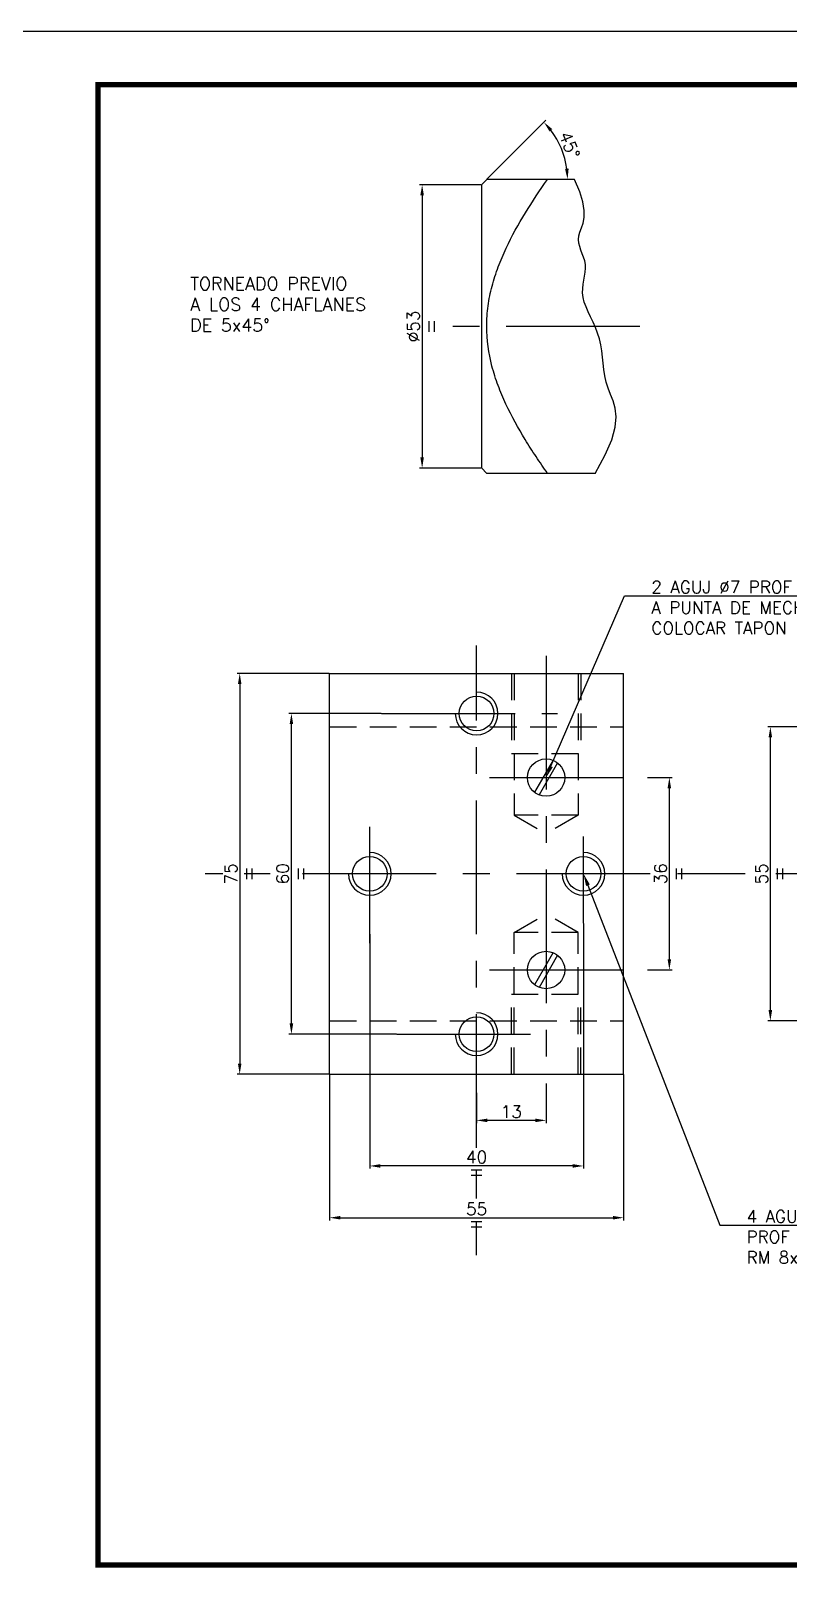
# Model space of a CAD drawing. Extents: x -21308 to -16735, y 11657 to 13517.
# Drawn here: x -20245.5 to -20103.7, y 12823.4 to 13115.4 of the extents above; entities that cross this region are included whole.
import ezdxf
from ezdxf import colors
from ezdxf.entities.mleader import LeaderData, LeaderLine
from ezdxf.math import Vec2, Vec3

# ---------------------------------------------------------------- set-up
doc = ezdxf.new("R2010")
doc.units = 0
doc.header["$LTSCALE"] = 20
doc.header["$MEASUREMENT"] = 0
doc.linetypes.add('CENTER', pattern=[2, 1.25, -0.25, 0.25, -0.25])
doc.linetypes.add('HIDDEN', pattern=[0.375, 0.25, -0.125])
doc.layers.get('0').update_dxf_attribs({"linetype": 'CONTINUOUS'})
doc.layers.get('DEFPOINTS').update_dxf_attribs({"linetype": 'CONTINUOUS'})
for name, color, linetype in [('CL', 1, 'CENTER'), ('CO', 3, 'CONTINUOUS'), ('FI', 1, 'CONTINUOUS'), ('OC', 1, 'HIDDEN')]:
    doc.layers.add(name, color=color, linetype=linetype)
doc.styles.add('ROMANS', font='ROMANS.SHX')
doc.dimstyles.new('1', dxfattribs={"dimtxt": 2.3, "dimasz": 2, "dimexe": 0.5, "dimexo": 0.0625, "dimgap": 0.5, "dimtad": 1, "dimdec": 4, "dimdsep": 46, "dimtxsty": 'ROMANS', "dimcen": -2, "dimclrt": 7, "dimadec": 0, "dimazin": 0, "dimtfac": 0.869565, "dimtdec": 4, "dimtmove": 0, "dimatfit": 3, "dimfxl": 1, "dimtolj": 1, "dimarcsym": 0})

# ---------------------------------------------------------------- blocks, each defined once
blk = doc.blocks.new('A3G')
blk.add_lwpolyline([(0, 297), (420, 297), (420, 0), (0, 0)], close=True)
at = {"const_width": 1}
blk.add_lwpolyline([(25, 287), (410, 287), (410, 10), (25, 10)], close=True, dxfattribs=at)
blk = doc.blocks.new('*D133')
at = {"layer": 'CO', "color": 0, "lineweight": -2}
for p, q in [((-20180, 12987.77), (-20197.31, 12987.77)), ((-20196.81, 12929.77), (-20196.81, 12985.77)), ((-20177.13, 12927.77), (-20197.31, 12927.77))]:
    blk.add_line(p, q, dxfattribs=at)
at = {"layer": 'CO', "color": 0}
for points in [[(-20197.15, 12985.77), (-20196.48, 12985.77), (-20196.81, 12987.77)], [(-20197.15, 12929.77), (-20196.48, 12929.77), (-20196.81, 12927.77)]]:
    blk.add_solid(points, dxfattribs=at)
at = {"layer": 'DEFPOINTS', "color": 0}
for p in [(-20196.81, 12987.77), (-20179.93, 12987.77), (-20177.07, 12927.77)]:
    blk.add_point(p, dxfattribs=at)
at = {"layer": 'CO', "color": 7, "insert": (-20198.46, 12957.77), "char_height": 2.3, "attachment_point": 5, "rotation": 90, "style": 'ROMANS'}
blk.add_mtext('\\A1;60', dxfattribs=at)
blk = doc.blocks.new('*D134')
at = {"layer": 'CO', "color": 0, "lineweight": -2}
for p, q in [((-20189.72, 12995.27), (-20206.99, 12995.27)), ((-20206.49, 12993.27), (-20206.49, 12922.27)), ((-20189.72, 12920.27), (-20206.99, 12920.27))]:
    blk.add_line(p, q, dxfattribs=at)
at = {"layer": 'CO', "color": 0}
for points in [[(-20206.82, 12993.27), (-20206.16, 12993.27), (-20206.49, 12995.27)], [(-20206.82, 12922.27), (-20206.16, 12922.27), (-20206.49, 12920.27)]]:
    blk.add_solid(points, dxfattribs=at)
at = {"layer": 'DEFPOINTS', "color": 0}
for p in [(-20189.66, 12995.27), (-20206.49, 12920.27), (-20189.66, 12920.27)]:
    blk.add_point(p, dxfattribs=at)
at = {"layer": 'CO', "color": 7, "insert": (-20208.14, 12957.77), "char_height": 2.3, "attachment_point": 5, "rotation": 90, "style": 'ROMANS'}
blk.add_mtext('\\A1;75', dxfattribs=at)
blk = doc.blocks.new('*D135')
at = {"layer": 'CO', "color": 0, "lineweight": -2}
for p, q in [((-20142.16, 12948.44), (-20142.16, 12902.6)), ((-20182.16, 12946.44), (-20182.16, 12902.6)), ((-20144.16, 12903.1), (-20180.16, 12903.1))]:
    blk.add_line(p, q, dxfattribs=at)
at = {"layer": 'CO', "color": 0}
for points in [[(-20180.16, 12903.44), (-20180.16, 12902.77), (-20182.16, 12903.1)], [(-20144.16, 12903.44), (-20144.16, 12902.77), (-20142.16, 12903.1)]]:
    blk.add_solid(points, dxfattribs=at)
at = {"layer": 'DEFPOINTS', "color": 0}
for p in [(-20142.16, 12948.5), (-20182.16, 12946.5), (-20182.16, 12903.1)]:
    blk.add_point(p, dxfattribs=at)
at = {"layer": 'CO', "color": 7, "insert": (-20162.16, 12904.75), "char_height": 2.3, "attachment_point": 5, "style": 'ROMANS'}
blk.add_mtext('\\A1;40', dxfattribs=at)
blk = doc.blocks.new('*D136')
at = {"layer": 'CO', "color": 0, "lineweight": -2}
for p, q in [((-20162.16, 12916.76), (-20162.16, 12911.13)), ((-20149.16, 12917.93), (-20149.16, 12911.13)), ((-20151.16, 12911.63), (-20160.16, 12911.63))]:
    blk.add_line(p, q, dxfattribs=at)
at = {"layer": 'CO', "color": 0}
for points in [[(-20160.16, 12911.96), (-20160.16, 12911.29), (-20162.16, 12911.63)], [(-20151.16, 12911.96), (-20151.16, 12911.29), (-20149.16, 12911.63)]]:
    blk.add_solid(points, dxfattribs=at)
at = {"layer": 'DEFPOINTS', "color": 0}
for p in [(-20162.16, 12916.82), (-20149.16, 12917.99), (-20162.16, 12911.63)]:
    blk.add_point(p, dxfattribs=at)
at = {"layer": 'CO', "color": 7, "insert": (-20155.66, 12913.28), "char_height": 2.3, "attachment_point": 5, "style": 'ROMANS'}
blk.add_mtext('\\A1;13', dxfattribs=at)
blk = doc.blocks.new('*D137')
at = {"layer": 'CO', "color": 0, "lineweight": -2}
for p, q in [((-20130.15, 12975.77), (-20125.59, 12975.77)), ((-20126.09, 12941.77), (-20126.09, 12973.77)), ((-20130.15, 12939.77), (-20125.59, 12939.77))]:
    blk.add_line(p, q, dxfattribs=at)
at = {"layer": 'CO', "color": 0}
for points in [[(-20126.42, 12973.77), (-20125.76, 12973.77), (-20126.09, 12975.77)], [(-20126.42, 12941.77), (-20125.76, 12941.77), (-20126.09, 12939.77)]]:
    blk.add_solid(points, dxfattribs=at)
at = {"layer": 'DEFPOINTS', "color": 0}
for p in [(-20130.21, 12975.77), (-20126.09, 12975.77), (-20130.21, 12939.77)]:
    blk.add_point(p, dxfattribs=at)
at = {"layer": 'CO', "color": 7, "insert": (-20127.74, 12957.77), "char_height": 2.3, "attachment_point": 5, "rotation": 90, "style": 'ROMANS'}
blk.add_mtext('\\A1;36', dxfattribs=at)
blk = doc.blocks.new('*D138')
at = {"layer": 'CO', "color": 0, "lineweight": -2}
for p, q in [((-20189.66, 12920.2), (-20189.66, 12892.91)), ((-20134.66, 12920.2), (-20134.66, 12892.91)), ((-20187.66, 12893.41), (-20136.66, 12893.41))]:
    blk.add_line(p, q, dxfattribs=at)
at = {"layer": 'CO', "color": 0}
for points in [[(-20187.66, 12893.75), (-20187.66, 12893.08), (-20189.66, 12893.41)], [(-20136.66, 12893.75), (-20136.66, 12893.08), (-20134.66, 12893.41)]]:
    blk.add_solid(points, dxfattribs=at)
at = {"layer": 'DEFPOINTS', "color": 0}
for p in [(-20189.66, 12920.27), (-20134.66, 12920.27), (-20134.66, 12893.41)]:
    blk.add_point(p, dxfattribs=at)
at = {"layer": 'CO', "color": 7, "insert": (-20162.16, 12895.06), "char_height": 2.3, "attachment_point": 5, "style": 'ROMANS'}
blk.add_mtext('\\A1;55', dxfattribs=at)
blk = doc.blocks.new('*D143')
at = {"layer": 'CO', "color": 0, "lineweight": -2}
for p, q in [((-20087.1, 12985.27), (-20107.69, 12985.27)), ((-20107.19, 12932.27), (-20107.19, 12983.27)), ((-20087.1, 12930.27), (-20107.69, 12930.27))]:
    blk.add_line(p, q, dxfattribs=at)
at = {"layer": 'CO', "color": 0}
for points in [[(-20107.52, 12983.27), (-20106.85, 12983.27), (-20107.19, 12985.27)], [(-20107.52, 12932.27), (-20106.85, 12932.27), (-20107.19, 12930.27)]]:
    blk.add_solid(points, dxfattribs=at)
at = {"layer": 'DEFPOINTS', "color": 0}
for p in [(-20107.19, 12985.27), (-20087.04, 12985.27), (-20087.04, 12930.27)]:
    blk.add_point(p, dxfattribs=at)
at = {"layer": 'CO', "color": 7, "insert": (-20108.84, 12957.77), "char_height": 2.3, "attachment_point": 5, "rotation": 90, "style": 'ROMANS'}
blk.add_mtext('\\A1;55', dxfattribs=at)
blk = doc.blocks.new('*D159')
at = {"layer": 'CO', "color": 0, "lineweight": -2}
for p, q in [((-20161.34, 13086.69), (-20172.85, 13086.69)), ((-20172.35, 13084.69), (-20172.35, 13035.69)), ((-20161.34, 13033.69), (-20172.85, 13033.69))]:
    blk.add_line(p, q, dxfattribs=at)
at = {"layer": 'CO', "color": 0}
for points in [[(-20172.69, 13084.69), (-20172.02, 13084.69), (-20172.35, 13086.69)], [(-20172.69, 13035.69), (-20172.02, 13035.69), (-20172.35, 13033.69)]]:
    blk.add_solid(points, dxfattribs=at)
at = {"layer": 'DEFPOINTS', "color": 0}
for p in [(-20161.27, 13086.69), (-20172.35, 13033.69), (-20161.27, 13033.69)]:
    blk.add_point(p, dxfattribs=at)
at = {"layer": 'CO', "color": 7, "insert": (-20174, 13060.19), "char_height": 2.3, "attachment_point": 5, "rotation": 90, "style": 'ROMANS'}
blk.add_mtext('\\A1;%%C53', dxfattribs=at)
blk = doc.blocks.new('*D160')
at = {"layer": 'CO', "color": 0, "lineweight": -2}
blk.add_line((-20160.23, 13087.74), (-20149.22, 13098.75), dxfattribs=at)
blk.add_arc((-20160.27, 13087.69), 15.13, 7.578, 37.422, dxfattribs=at)
at = {"layer": 'CO', "color": 0}
for points in [[(-20148.51, 13096.67), (-20148, 13097.11), (-20149.57, 13098.4)], [(-20144.94, 13089.71), (-20145.61, 13089.67), (-20145.14, 13087.69)]]:
    blk.add_solid(points, dxfattribs=at)
at = {"layer": 'DEFPOINTS', "color": 0}
for p in [(-20145.66, 13091.61), (-20160.27, 13087.69), (-20160.27, 13087.69), (-20143.85, 13087.69), (-20161.27, 13086.69)]:
    blk.add_point(p, dxfattribs=at)
at = {"layer": 'CO', "color": 7, "insert": (-20144.77, 13094.12), "char_height": 2.3, "attachment_point": 5, "rotation": 292.5, "style": 'ROMANS'}
blk.add_mtext('\\A1;45°', dxfattribs=at)

msp = doc.modelspace()

# ---------------------------------------------------------------- linework, layer by layer
for p, q in [((-20160.27298, 13087.69468), (-20161.27298, 13086.69468)), ((-20143.85404, 13087.69468), (-20160.27298, 13087.69468)), ((-20161.27298, 13086.69468), (-20161.27298, 13033.69468)), ((-20161.27298, 13033.69468), (-20160.27298, 13032.69468)), ((-20139.98283, 13032.69468), (-20160.27298, 13032.69468)), ((-20189.65575, 12920.26589), (-20189.65575, 12995.26589)), ((-20189.65575, 12995.26589), (-20134.65575, 12995.26589)), ((-20134.65575, 12920.26589), (-20134.65575, 12995.26589)), ((-20147.85672, 12979.01589), (-20151.32082, 12973.01589)), ((-20146.99069, 12978.51589), (-20150.45479, 12972.51589)), ((-20147.85672, 12943.01589), (-20151.32082, 12937.01589)), ((-20146.99069, 12942.51589), (-20150.45479, 12936.51589)), ((-20189.65575, 12920.26589), (-20134.65575, 12920.26589))]:
    msp.add_line(p, q)
for centre, radius in [((-20162.15575, 12987.76589), 3.25), ((-20149.15575, 12975.76589), 3.5), ((-20182.15575, 12957.76589), 3.25), ((-20142.15575, 12957.76589), 3.25), ((-20149.15575, 12939.76589), 3.5), ((-20162.15575, 12927.76589), 3.25)]:
    msp.add_circle(centre, radius)
msp.add_open_spline([(-20148.88211, 13032.69468), (-20149.61002, 13033.72411), (-20150.32502, 13034.76398), (-20151.72225, 13036.87031), (-20152.40369, 13037.93567), (-20154.3739, 13041.16429), (-20155.59388, 13043.36337), (-20157.19124, 13046.7781), (-20157.68441, 13047.93594), (-20158.34753, 13049.71097), (-20158.55575, 13050.30905), (-20158.94289, 13051.51982), (-20159.12143, 13052.13174), (-20159.92249, 13055.19515), (-20160.27552, 13057.68476), (-20160.27233, 13060.85679), (-20160.24945, 13061.49665), (-20160.16032, 13062.76553), (-20160.09428, 13063.39535), (-20159.83568, 13065.27186), (-20159.58265, 13066.50555), (-20158.93884, 13068.94338), (-20158.54793, 13070.1482), (-20157.65309, 13072.53066), (-20157.1558, 13073.69179), (-20155.55122, 13077.10715), (-20154.33342, 13079.29468), (-20151.7237, 13083.56466), (-20150.33051, 13085.64633), (-20148.88211, 13087.69468)], degree=3, knots=[0, 0, 0, 0, 0.0625, 0.0625, 0.125, 0.125, 0.25, 0.25, 0.3125, 0.3125, 0.34375, 0.34375, 0.375, 0.375, 0.5, 0.5, 0.53125, 0.53125, 0.5625, 0.5625, 0.625, 0.625, 0.6875, 0.6875, 0.75, 0.75, 0.875, 0.875, 1, 1, 1, 1])
at = {"layer": 'CL'}
for p, q in [((-20131.61267, 13060.19468), (-20171.19507, 13060.19468)), ((-20162.15575, 12906.47042), (-20162.15575, 13000.45533)), ((-20149.15575, 12998.55739), (-20149.15575, 12917.9942)), ((-20179.93268, 12987.76589), (-20146.99411, 12987.76589)), ((-20159.72646, 12975.76589), (-20130.20785, 12975.76589)), ((-20182.15575, 12944.76826), (-20182.15575, 12966.52502)), ((-20142.15575, 12948.5011), (-20142.15575, 12964.71755)), ((-20209.64266, 12957.76589), (-20212.92336, 12957.76589)), ((-20200.79903, 12957.76589), (-20205.64876, 12957.76589)), ((-20129.7103, 12957.76589), (-20196.23456, 12957.76589)), ((-20111.8804, 12957.76589), (-20124.5753, 12957.76589)), ((-19964.69204, 12957.76589), (-20106.17482, 12957.76589)), ((-20159.72646, 12939.76589), (-20130.20785, 12939.76589)), ((-20177.06845, 12927.76589), (-20150.93242, 12927.76589)), ((-20162.15575, 12896.98496), (-20162.15575, 12902.25466)), ((-20162.15575, 12886.43099), (-20162.15575, 12892.59355))]:
    msp.add_line(p, q, dxfattribs=at)
at = {"layer": 'CO'}
for p, q in [((-20171.07276, 13061.16659), (-20171.07276, 13059.16647)), ((-20170.07276, 13061.16659), (-20170.07276, 13059.16647)), ((-20205.21223, 12958.7378), (-20205.21223, 12956.73768)), ((-20204.21223, 12958.7378), (-20204.21223, 12956.73768)), ((-20195.53455, 12958.7378), (-20195.53455, 12956.73768)), ((-20194.53455, 12958.7378), (-20194.53455, 12956.73768)), ((-20124.81039, 12958.7378), (-20124.81039, 12956.73768)), ((-20123.81039, 12958.7378), (-20123.81039, 12956.73768)), ((-20105.90703, 12958.7378), (-20105.90703, 12956.73768)), ((-20104.90703, 12958.7378), (-20104.90703, 12956.73768)), ((-20161.18384, 12902.32866), (-20163.18396, 12902.32866)), ((-20161.18384, 12901.32866), (-20163.18396, 12901.32866)), ((-20161.18384, 12892.63951), (-20163.18396, 12892.63951)), ((-20161.18384, 12891.63951), (-20163.18396, 12891.63951))]:
    msp.add_line(p, q, dxfattribs=at)
at = {"layer": 'FI'}
msp.add_lwpolyline([(-20139.98283, 13032.69468), (-20138.07639, 13036.13631), (-20136.86362, 13038.98904), (-20136.22645, 13041.33997), (-20136.04681, 13043.2762), (-20136.20663, 13044.88484), (-20136.58786, 13046.25299), (-20137.07242, 13047.46775), (-20137.54225, 13048.61622), (-20137.90383, 13049.76985), (-20138.16178, 13050.9375), (-20138.34527, 13052.11238), (-20138.48346, 13053.28768), (-20138.60552, 13054.45661), (-20138.74062, 13055.61237), (-20138.91792, 13056.74817), (-20139.16659, 13057.85722), (-20139.50603, 13058.93401), (-20139.91655, 13059.97826), (-20140.36871, 13060.99098), (-20140.83306, 13061.97317), (-20141.28017, 13062.92584), (-20141.68057, 13063.85001), (-20142.00482, 13064.74668), (-20142.22348, 13065.61686), (-20142.3172, 13066.4616), (-20142.307, 13067.28208), (-20142.22403, 13068.07952), (-20142.0994, 13068.85513), (-20141.96426, 13069.61014), (-20141.84973, 13070.34575), (-20141.78695, 13071.0632), (-20141.80703, 13071.76369), (-20141.93008, 13072.4489), (-20142.13196, 13073.1223), (-20142.37754, 13073.78784), (-20142.63164, 13074.44945), (-20142.8591, 13075.11105), (-20143.02478, 13075.77659), (-20143.0935, 13076.45), (-20143.03011, 13077.13521), (-20142.81959, 13077.84431), (-20142.5274, 13078.62209), (-20142.23918, 13079.52145), (-20142.04054, 13080.59534), (-20142.01709, 13081.89668), (-20142.25444, 13083.4784), (-20142.83822, 13085.39342), (-20143.85404, 13087.69468)], dxfattribs=at)
for centre in [(-20162.15575, 12987.76589), (-20182.15575, 12957.76589), (-20142.15575, 12957.76589), (-20162.15575, 12927.76589)]:
    msp.add_arc(centre, 4, 180, 90, dxfattribs=at)
at = {"layer": 'OC'}
for p, q in [((-20155.65575, 12995.26589), (-20155.65575, 12980.26589)), ((-20155.15575, 12995.26589), (-20155.15575, 12968.73)), ((-20143.15575, 12995.26589), (-20143.15575, 12968.73)), ((-20142.65575, 12995.26589), (-20142.65575, 12980.26589)), ((-20189.65575, 12985.26589), (-20134.65575, 12985.26589)), ((-20155.65575, 12980.26589), (-20142.65575, 12980.26589)), ((-20155.15575, 12968.73), (-20149.15575, 12965.26589)), ((-20143.15575, 12968.73), (-20155.15575, 12968.73)), ((-20143.15575, 12968.73), (-20149.15575, 12965.26589)), ((-20155.15575, 12946.80179), (-20149.15575, 12950.26589)), ((-20143.15575, 12946.80179), (-20149.15575, 12950.26589)), ((-20155.15575, 12920.26589), (-20155.15575, 12946.80179)), ((-20143.15575, 12946.80179), (-20155.15575, 12946.80179)), ((-20143.15575, 12920.26589), (-20143.15575, 12946.80179)), ((-20155.65575, 12935.26589), (-20142.65575, 12935.26589)), ((-20155.65575, 12920.26589), (-20155.65575, 12935.26589)), ((-20142.65575, 12920.26589), (-20142.65575, 12935.26589)), ((-20189.65575, 12930.26589), (-20134.65575, 12930.26589))]:
    msp.add_line(p, q, dxfattribs=at)

# ---------------------------------------------------------------- block references
msp.add_blockref('A3G', (-20258.00568, 12818.42201))

# ---------------------------------------------------------------- texts
at = {"layer": 'CO', "style": 'ROMANS'}
for s, p in [('TORNEADO PREVIO', (-20215.7671, 13066.99727)), ('A LOS 4 CHAFLANES', (-20215.7671, 13063.11156)), ('DE 5x45%%D', (-20215.7671, 13059.22584))]:
    msp.add_text(s, height=2.4, dxfattribs=at).set_placement(p)

# ---------------------------------------------------------------- dimensions: what is measured, and where the dimension line sits
at = {"layer": 'CO'}
dim = msp.add_angular_dim_2l(base=(-20145.65607, 13091.61127), line1=((-20143.85404, 13087.69468), (-20160.27298, 13087.69468)), line2=((-20160.27298, 13087.69468), (-20161.27298, 13086.69468)), dimstyle='1', dxfattribs=at)
dim.commit()
dim.dimension.update_dxf_attribs({"geometry": '*D160', "text_midpoint": (-20144.76794, 13094.11708)})
dim = msp.add_linear_dim(base=(-20172.35214, 13033.69468), p1=(-20161.27298, 13086.69468), p2=(-20161.27298, 13033.69468), angle=90, text='%%C<>', dimstyle='1', dxfattribs=at)
dim.commit()
dim.dimension.update_dxf_attribs({"geometry": '*D159', "text_midpoint": (-20174.00214, 13060.19468)})
for base, p1, p2, picture, middle in [((-20206.49161, 12920.26589), (-20189.65575, 12995.26589), (-20189.65575, 12920.26589), '*D134', (-20208.14161, 12957.76589)), ((-20196.81393, 12987.76589), (-20177.06845, 12927.76589), (-20179.93268, 12987.76589), '*D133', (-20198.46393, 12957.76589)), ((-20107.18641, 12985.26589), (-20087.03949, 12930.26589), (-20087.03949, 12985.26589), '*D143', (-20108.83641, 12957.76589)), ((-20126.08977, 12975.76589), (-20130.20785, 12939.76589), (-20130.20785, 12975.76589), '*D137', (-20127.73977, 12957.76589))]:
    dim = msp.add_linear_dim(base=base, p1=p1, p2=p2, angle=90, dimstyle='1', dxfattribs=at)
    dim.commit()
    dim.dimension.update_dxf_attribs({"geometry": picture, "text_midpoint": middle})
for base, p1, p2, picture, middle in [((-20182.15575, 12903.10266), (-20142.15575, 12948.5011), (-20182.15575, 12946.5011), '*D135', (-20162.15575, 12904.75266)), ((-20134.65575, 12893.41351), (-20189.65575, 12920.26589), (-20134.65575, 12920.26589), '*D138', (-20162.15575, 12895.06351)), ((-20162.15575, 12911.6254), (-20149.15575, 12917.9942), (-20162.15575, 12916.8189), '*D136', (-20155.65575, 12913.2754))]:
    dim = msp.add_linear_dim(base=base, p1=p1, p2=p2, dimstyle='1', dxfattribs=at)
    dim.commit()
    dim.dimension.update_dxf_attribs({"geometry": picture, "text_midpoint": middle})

# ---------------------------------------------------------------- leaders
ml = msp.add_multileader_mtext('Standard', dxfattribs=at)
ml.set_content('2 AGUJ %%C7 PROF\\PA PUNTA DE MECHA : 110\\PCOLOCAR TAPON', color=7, style='ROMANS')
ml.set_leader_properties(color=256, linetype='ByLayer', lineweight=-1)
ml.build(insert=Vec2(0, 0))
ml.multileader.update_dxf_attribs({"text_left_attachment_type": 6, "text_right_attachment_type": 5, "dogleg_length": 4, "arrow_head_size": 2.3})
ctx = ml.context
ctx.base_point, ctx.char_height, ctx.arrow_head_size, ctx.landing_gap_size, ctx.plane_origin = Vec3(-20130.45454, 13009.7981), 2.3, 2.3, 1, Vec3(-20145.05392, 12977.6794)
ctx.left_attachment, ctx.right_attachment = 6, 5
notes = []
notes.append((ctx, [(0, (1, 1, 0), (-20134.45454, 13009.7981), (1, 0), 4, [(0, [(-20149.15575, 12975.76589)], 0, [])])]))
ctx.mtext.insert, ctx.mtext.flow_direction = Vec3(-20129.45454, 13012.5581), 5
ml = msp.add_multileader_mtext('Standard', dxfattribs=at)
ml.set_content('4 AGUJ %%C6.75\\PPROF 30\\PRM 8x1.25 PROF 25', color=7, style='ROMANS')
ml.set_leader_properties(color=256, linetype='ByLayer', lineweight=-1)
ml.build(insert=Vec2(0, 0))
ml.multileader.update_dxf_attribs({"text_left_attachment_type": 6, "text_right_attachment_type": 5, "dogleg_length": 4, "arrow_head_size": 2.3})
ctx = ml.context
ctx.base_point, ctx.char_height, ctx.arrow_head_size, ctx.landing_gap_size, ctx.plane_origin = Vec3(-20112.641, 12892.04338), 2.3, 2.3, 1, Vec3(-20142.15575, 12957.76589)
ctx.left_attachment, ctx.right_attachment = 6, 5
notes.append((ctx, [(0, (1, 1, 0), (-20116.641, 12892.04338), (1, 0), 4, [(0, [(-20142.15575, 12957.76589)], 0, [])])]))
ctx.mtext.insert, ctx.mtext.flow_direction = Vec3(-20111.641, 12894.80338), 5
for ctx, leaders in notes:
    for number, flags, end, landing, length, lines in leaders:
        leader = LeaderData()
        leader.index, (leader.has_last_leader_line, leader.has_dogleg_vector, leader.attachment_direction) = number, flags
        leader.last_leader_point, leader.dogleg_vector, leader.dogleg_length = Vec3(end), Vec3(landing), length
        for number, points, colour, breaks in lines:
            line = LeaderLine()
            line.index, line.vertices, line.color, line.breaks = number, Vec3.list(points), colors.encode_raw_color(colour), breaks
            leader.lines.append(line)
        ctx.leaders.append(leader)

doc.saveas('drawing.dxf')
